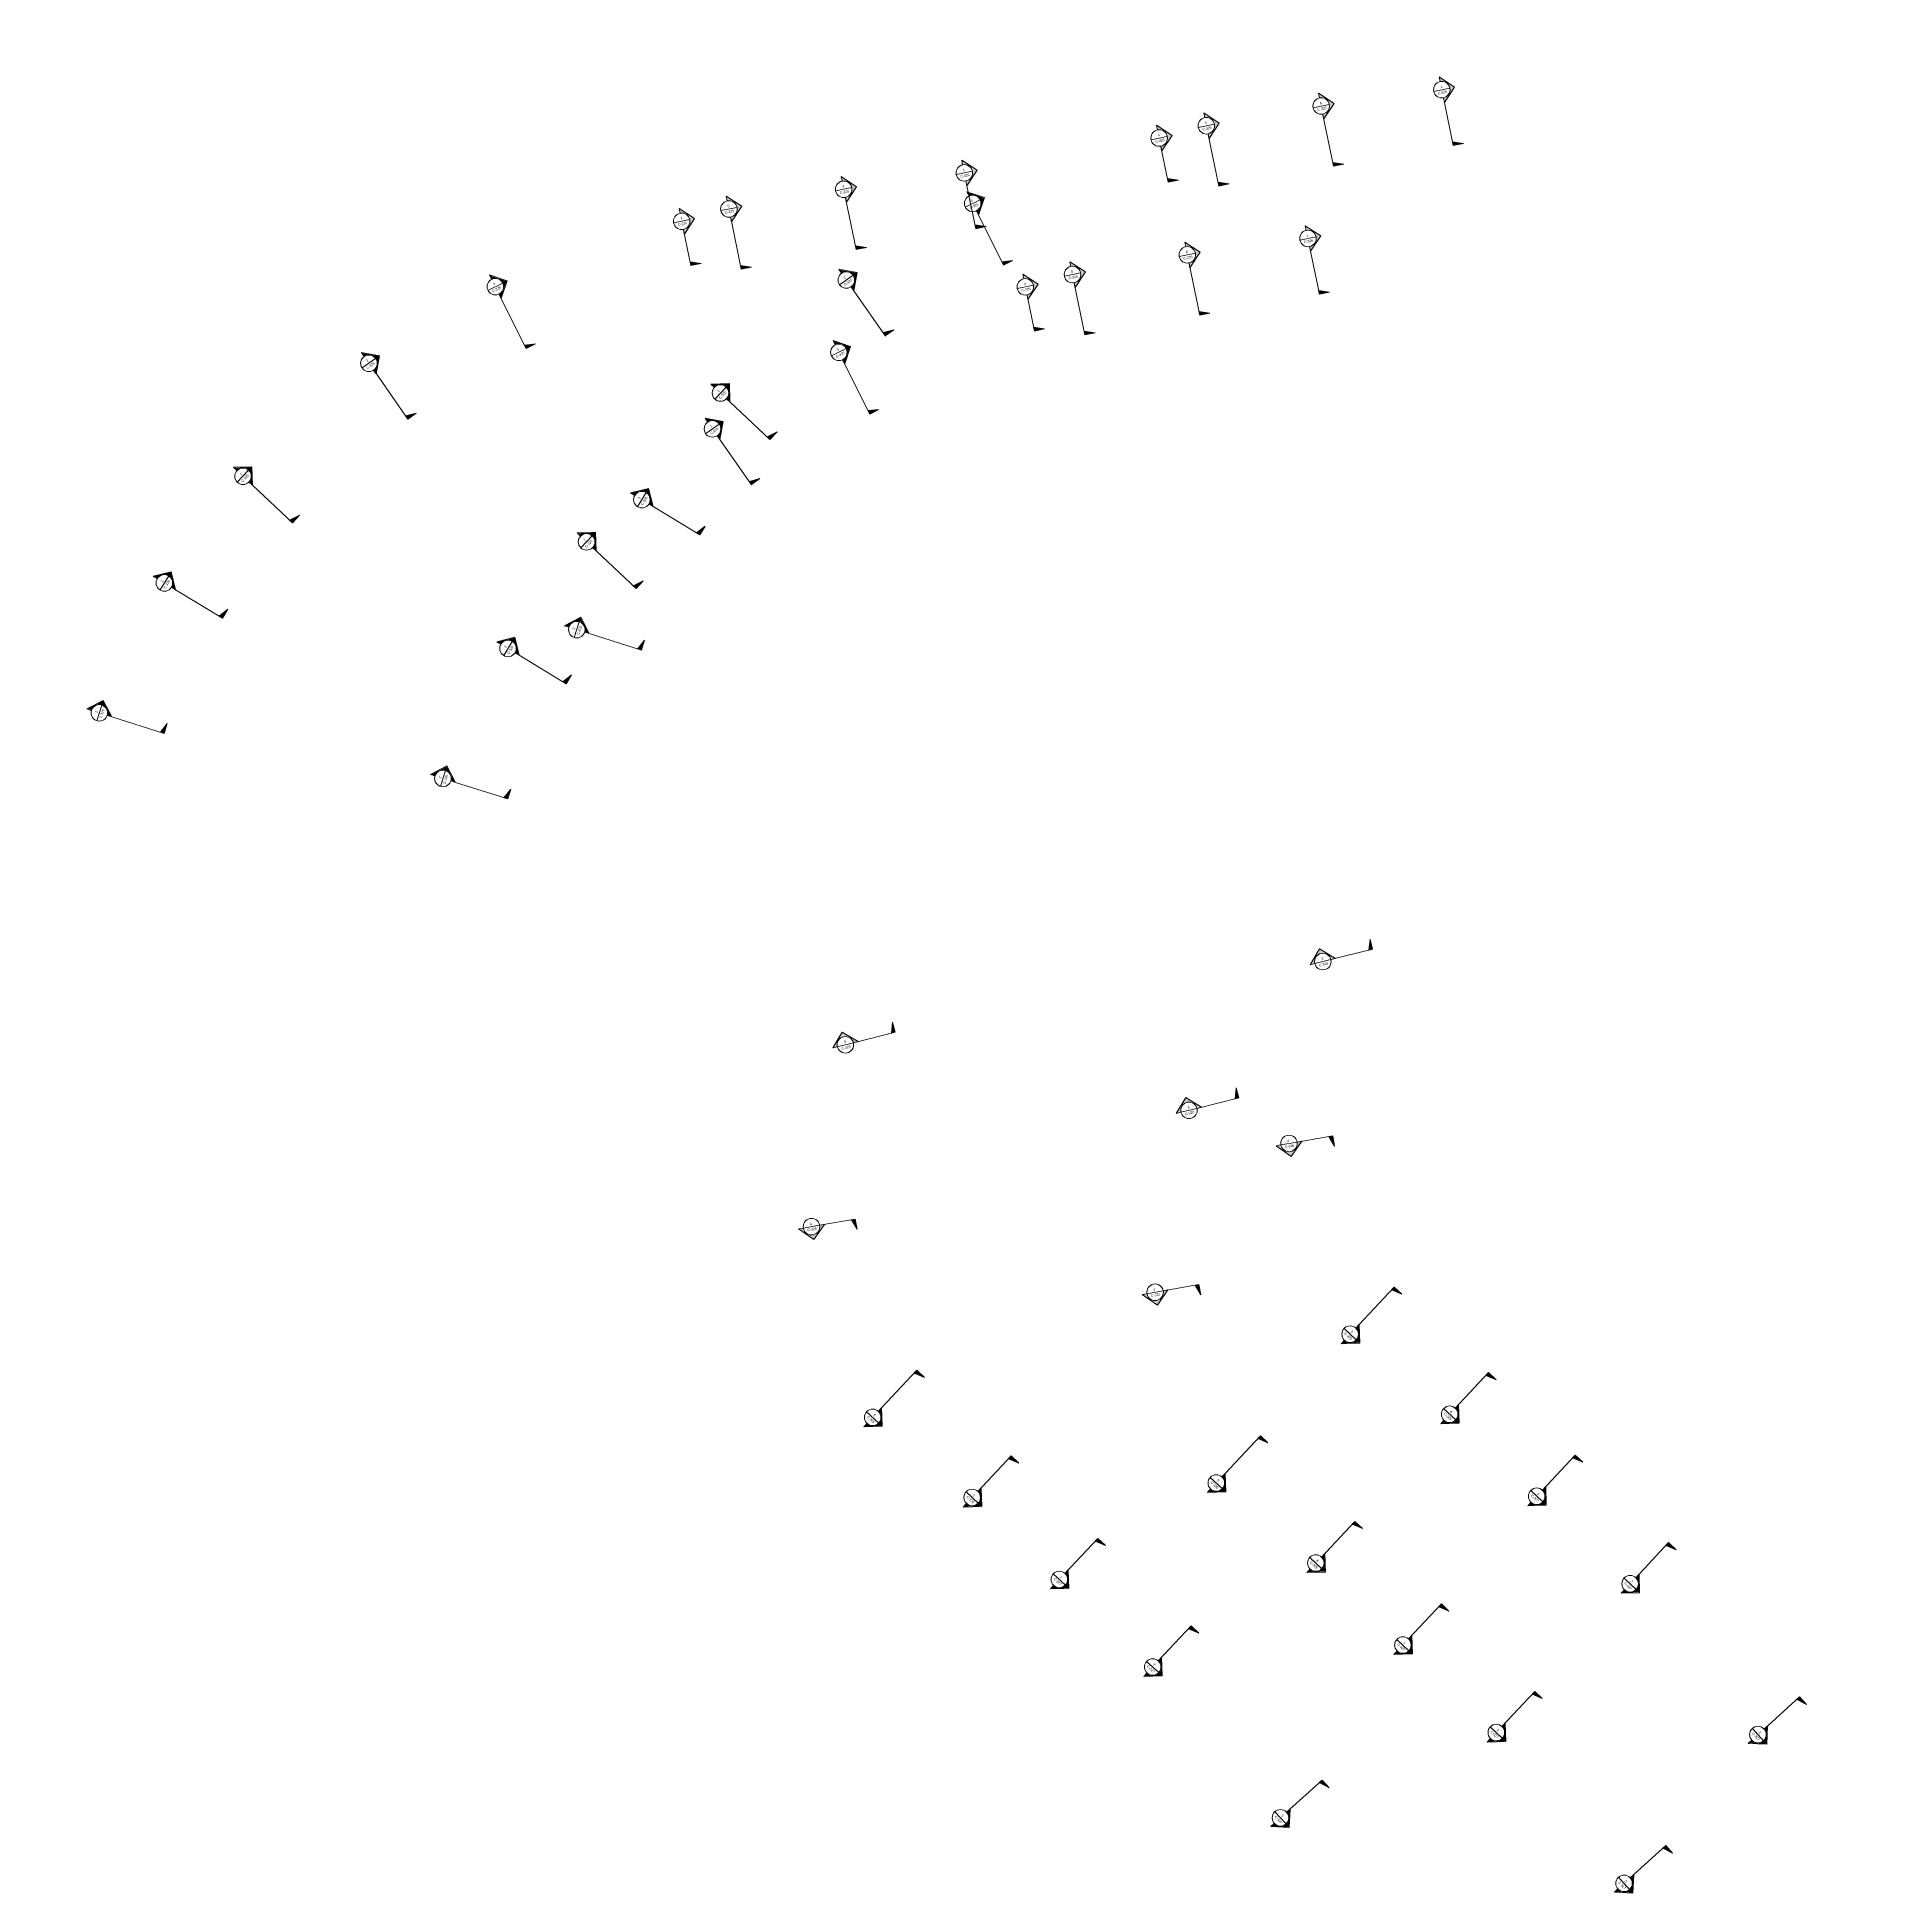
# Model space of a CAD drawing. Header units: metres. Extents: x -703672 to 3951284, y -4124475 to 4104628.
# Drawn here: x -703672 to -698357, y -4073152 to -4067801 of the extents above; entities that cross this region are included whole.
import ezdxf
from ezdxf.enums import TextEntityAlignment as Align

# ---------------------------------------------------------------- set-up
doc = ezdxf.new("R2010")
doc.units = ezdxf.units.M
doc.header["$MEASUREMENT"] = 0
doc.layers.add('C-ANNO-Section', color=7, linetype='Continuous', lineweight=0)
doc.layers.add('C-STRM-TEMP-PIPE', color=3, linetype='STRAF', lineweight=40)
doc.layers.add('침사지', color=1, linetype='Continuous')
doc.styles.add('Style-ENGINEERING', font='ENGINEERING.shx')
doc.styles.add('Style-WORKING', font='WORKING.shx')
doc.linetypes.add('STRAF', pattern='A,0.10417,-0.009027,["S",Style-WORKING,S=0.007812,R=0,X=-0.002614,Y=-0.003906],-0.012933,["D",Style-WORKING,S=0.007812,R=0,X=-0.002614,Y=-0.003906],-0.009026', length=0.135156)

# ---------------------------------------------------------------- blocks, each defined once
blk = doc.blocks.new('1')
at = {"layer": 'C-ANNO-Section'}
for points in [[(-1783.7, 1188), (-1796.4, 1166.7), (-1797.6, 1171.6), (-1797.6, 1171.6, 0.956069), (-1803.8, 1195.8), (-1803.8, 1195.8), (-1805, 1200.7)], [(-1956.2, 1156.3), (-1968.8, 1135), (-1970.1, 1139.9), (-1970.1, 1139.9, 0.956069), (-1976.2, 1164.1), (-1976.2, 1164.1), (-1977.5, 1169)], [(-2120.1, 1120.3), (-2132.7, 1099), (-2134, 1103.9), (-2134, 1103.9, 0.956069), (-2140.1, 1128), (-2140.1, 1128), (-2141.4, 1132.9)], [(-2187.2, 1099.4), (-2199.8, 1078.1), (-2201.1, 1083), (-2201.1, 1083, 0.956069), (-2207.2, 1107.2), (-2207.2, 1107.1), (-2208.5, 1112)], [(-2452.8, 997), (-2459.6, 973.2), (-2462, 977.6), (-2462, 977.6, 0.956069), (-2474.1, 999.4), (-2474.1, 999.4), (-2476.6, 1003.8)], [(-2631, 880.5), (-2634.2, 856), (-2637.3, 860), (-2637.3, 860, 0.956069), (-2652.5, 879.7), (-2652.5, 879.7), (-2655.6, 883.7)], [(-2807.2, 712.2), (-2805.2, 687.5), (-2809.1, 690.8), (-2809.1, 690.8, 0.956069), (-2828, 707), (-2828, 707), (-2831.8, 710.2)], [(-2916.2, 555.6), (-2909.2, 531.8), (-2913.6, 534.3), (-2913.6, 534.3, 0.956069), (-2935.5, 546.2), (-2935.5, 546.2), (-2939.9, 548.6)], [(-3005.1, 365.7), (-2992.7, 344.3), (-2997.6, 345.6), (-2997.6, 345.6, 0.956069), (-3021.6, 352), (-3021.6, 352), (-3026.5, 353.3)], [(-1918.8, -61.6), (-1897, -73.3), (-1901.9, -74.8), (-1901.9, -74.8, 0.956069), (-1925.7, -81.9), (-1925.7, -81.9), (-1930.6, -83.4)], [(-1946.2, -360.6), (-1932.9, -339.7), (-1937.8, -340.8), (-1937.8, -340.8, -0.956069), (-1962.1, -346.2), (-1962.1, -346.2), (-1967.1, -347.3)], [(-1835.4, -624.9), (-1837.4, -600.2), (-1840.7, -604.1), (-1840.7, -604.1, -0.956069), (-1856.8, -623), (-1856.8, -623), (-1860.1, -626.9)], [(-1686.8, -733.5), (-1688.8, -708.8), (-1692.1, -712.6), (-1692.1, -712.6, -0.956069), (-1708.2, -731.6), (-1708.2, -731.6), (-1711.5, -735.4)], [(-1555.9, -845.5), (-1557.9, -820.8), (-1561.2, -824.6), (-1561.2, -824.6, -0.956069), (-1577.3, -843.6), (-1577.3, -843.6), (-1580.6, -847.4)], [(-1415.7, -965.1), (-1417.7, -940.4), (-1420.9, -944.3), (-1420.9, -944.3, -0.956069), (-1437.1, -963.2), (-1437.1, -963.2), (-1440.4, -967.1)], [(-1222.6, -1174.6), (-1222.5, -1149.8), (-1226.1, -1153.4), (-1226.1, -1153.4, -0.956069), (-1243.8, -1171), (-1243.8, -1171), (-1247.3, -1174.5)]]:
    blk.add_hatch(color=256, dxfattribs=at).paths.add_polyline_path(points)
at = {"layer": 'C-ANNO-Section', "extrusion": (0, 0, -1)}
for p, q in [((-1812.8, 1180.6), (-1789.7, 1186.5)), ((-1805.9, 1201.8), (-1783, 1188.2)), ((-1804.2, 1195.1), (-1805.9, 1201.8)), ((-1783, 1188.2), (-1796.6, 1165.3)), ((-1985.2, 1148.9), (-1962.2, 1154.8)), ((-1978.3, 1170.1), (-1955.4, 1156.5)), ((-1976.6, 1163.4), (-1978.3, 1170.1)), ((-1955.4, 1156.5), (-1969, 1133.6)), ((-1796.6, 1165.3), (-1798.3, 1172)), ((-2142.3, 1134.1), (-2119.3, 1120.5)), ((-2140.5, 1127.3), (-2142.3, 1134.1)), ((-1969, 1133.6), (-1970.7, 1140.3)), ((-2216.2, 1092), (-2193.1, 1097.9)), ((-2209.3, 1113.2), (-2186.4, 1099.6)), ((-2207.6, 1106.5), (-2209.3, 1113.2)), ((-2186.4, 1099.6), (-2200, 1076.7)), ((-2149.1, 1112.9), (-2126.1, 1118.7)), ((-2132.9, 1097.5), (-2134.7, 1104.3)), ((-2119.3, 1120.5), (-2132.9, 1097.5)), ((-2200, 1076.7), (-2201.7, 1083.4)), ((-2479, 982.4), (-2458.2, 994)), ((-2477.7, 1004.7), (-2452.1, 997.4)), ((-2474.4, 998.6), (-2477.7, 1004.7)), ((-2452.1, 997.4), (-2459.4, 971.8)), ((-2459.4, 971.8), (-2462.8, 977.8)), ((-2656.8, 884.5), (-2630.4, 881)), ((-2652.6, 879), (-2656.8, 884.5)), ((-2654.8, 862.3), (-2635.9, 876.8)), ((-2633.9, 854.6), (-2638.1, 860.1)), ((-2630.4, 881), (-2633.9, 854.6)), ((-2833.2, 710.7), (-2806.6, 712.8)), ((-2828, 706.2), (-2833.2, 710.7)), ((-2826.7, 689.4), (-2811.2, 707.5)), ((-2806.6, 712.8), (-2804.6, 686.2)), ((-2804.6, 686.2), (-2809.9, 690.7)), ((-2941.4, 548.7), (-2915.8, 556.3)), ((-2935.3, 545.4), (-2941.4, 548.7)), ((-2930.5, 529.3), (-2919.1, 550.2)), ((-2915.8, 556.3), (-2908.2, 530.7)), ((-2908.2, 530.7), (-2914.3, 534)), ((-3028, 353.1), (-3004.9, 366.5)), ((-3021.3, 351.3), (-3028, 353.1)), ((-3012.8, 336.7), (-3006.7, 359.8)), ((-3004.9, 366.5), (-2991.5, 343.4)), ((-2991.5, 343.4), (-2998.2, 345.2))]:
    blk.add_line(p, q, dxfattribs=at)
at = {"layer": 'C-ANNO-Section'}
for p, q in [((-1796.6, 1165.3), (-1781, 1104.1)), ((-1970.5, 1139.3), (-1951.8, 1066)), ((-2134.4, 1103.3), (-2115.7, 1029.9)), ((-2201.5, 1082.4), (-2188.6, 1032)), ((-2462.8, 977.8), (-2420.1, 901.4)), ((-2633.8, 854.6), (-2585.3, 791.5)), ((-2804.6, 686.2), (-2744.6, 634.8)), ((-2908.2, 530.7), (-2838.8, 492.9)), ((-2991.5, 343.4), (-2915.1, 323.2)), ((-1931.7, -84.3), (-1919.1, -60.8)), ((-1925.1, -82.3), (-1902.2, -75.5)), ((-1919.1, -60.8), (-1895.6, -73.5)), ((-1902.3, -75.5), (-1842.8, -57.6)), ((-1895.6, -73.5), (-1902.2, -75.5)), ((-1925.1, -82.3), (-1931.7, -84.3)), ((-1961.7, -345.5), (-1968.5, -347.1)), ((-1968.5, -347.1), (-1946, -361.3)), ((-1961.7, -345.5), (-1938.5, -340.3)), ((-1946, -361.3), (-1931.7, -338.8)), ((-1938.5, -340.3), (-1887.6, -329)), ((-1931.7, -338.8), (-1938.5, -340.3)), ((-1938.5, -340.3), (-1938.5, -340.3)), ((-1837, -598.8), (-1788.9, -542.4)), ((-1858.3, -605.5), (-1840.1, -620.9)), ((-1837, -598.8), (-1841.5, -604.1)), ((-1841.5, -604.1), (-1841.5, -604.1)), ((-1834.8, -625.4), (-1837, -598.8)), ((-1856.9, -622.2), (-1861.4, -627.5)), ((-1861.4, -627.5), (-1834.8, -625.4)), ((-1692.8, -712.7), (-1647.3, -659.2)), ((-1709.6, -714), (-1691.5, -729.5)), ((-1688.3, -707.4), (-1692.8, -712.7)), ((-1692.8, -712.7), (-1692.8, -712.7)), ((-1686.2, -734), (-1688.3, -707.4)), ((-1708.3, -730.8), (-1712.8, -736.1)), ((-1712.8, -736.1), (-1686.2, -734)), ((-1561.9, -824.7), (-1517.1, -772.1)), ((-1578.7, -826), (-1560.6, -841.5)), ((-1557.4, -819.4), (-1561.9, -824.7)), ((-1561.9, -824.7), (-1561.9, -824.7)), ((-1555.3, -846), (-1557.4, -819.4)), ((-1577.4, -842.8), (-1581.9, -848.1)), ((-1581.9, -848.1), (-1555.3, -846)), ((-1421.7, -944.4), (-1376.9, -891.7)), ((-1437.2, -962.5), (-1441.7, -967.8)), ((-1438.5, -945.7), (-1420.4, -961.1)), ((-1417.2, -939.1), (-1421.7, -944.3)), ((-1421.7, -944.3), (-1421.7, -944.3)), ((-1415.1, -965.6), (-1417.2, -939.1)), ((-1441.7, -967.8), (-1415.1, -965.6)), ((-1226.9, -1153.4), (-1177.9, -1104.6)), ((-1222, -1148.5), (-1226.9, -1153.4)), ((-1222, -1175.1), (-1222, -1148.5)), ((-1243.8, -1170.2), (-1248.7, -1175.1)), ((-1248.7, -1175.1), (-1222, -1175.1)), ((-1243.7, -1153.4), (-1226.9, -1170.2))]:
    blk.add_line(p, q, dxfattribs=at)
at = {"layer": 'C-ANNO-Section', "flags": 128}
for points in [[(-1798.3, 1172), (-1798.3, 1172)], [(-1970.7, 1140.3), (-1970.7, 1140.3)], [(-2134.7, 1104.3), (-2134.7, 1104.3)], [(-2201.7, 1083.4), (-2201.7, 1083.4)], [(-2462.8, 977.8), (-2462.8, 977.8)], [(-2638.1, 860.1), (-2638.1, 860.1)], [(-2809.9, 690.7), (-2809.9, 690.7)], [(-2914.3, 534), (-2914.3, 534)], [(-2998.2, 345.2), (-2998.2, 345.2)], [(-1902.2, -75.5), (-1902.2, -75.5)]]:
    blk.add_lwpolyline(points, dxfattribs=at)
for points in [[(-1782.3, 1109.4), (-1766.4, 1107.8), (-1781, 1104.1), (-1782.3, 1109.4)], [(-1953.1, 1071.3), (-1937.2, 1069.7), (-1951.8, 1066), (-1953.1, 1071.3)], [(-2190, 1037.3), (-2174.1, 1035.7), (-2188.6, 1032), (-2190, 1037.3)], [(-2117, 1035.3), (-2101.1, 1033.6), (-2115.7, 1029.9), (-2117, 1035.3)], [(-2422.8, 906.2), (-2407, 908.7), (-2420.1, 901.4), (-2422.8, 906.2)], [(-2589, 796.3), (-2573.7, 801.1), (-2585.6, 791.9), (-2589, 796.3)], [(-2748.8, 638.4), (-2734.8, 646.2), (-2744.6, 634.8), (-2748.8, 638.4)], [(-2843.7, 495.6), (-2831.7, 506.1), (-2838.8, 492.9), (-2843.7, 495.6)], [(-2920.5, 324.6), (-2911.3, 337.7), (-2915.1, 323.2), (-2920.5, 324.6)], [(-1848.1, -59.2), (-1847.1, -43.3), (-1842.8, -57.6), (-1848.1, -59.2)]]:
    blk.add_lwpolyline(points, close=True, dxfattribs=at)
at = {"layer": 'C-ANNO-Section', "extrusion": (0, 0, -1), "flags": 128}
for points in [[(1893, -330.2), (1884.3, -343.6), (1887.6, -329), (1893, -330.2)], [(1792.5, -546.6), (1777.5, -552.1), (1788.9, -542.4), (1792.5, -546.6)], [(1650.9, -663.5), (1635.9, -669), (1647.3, -659.2), (1650.9, -663.5)], [(1520.7, -776.3), (1505.7, -781.8), (1517.1, -772.1), (1520.7, -776.3)], [(1380.5, -895.9), (1365.5, -901.5), (1376.9, -891.7), (1380.5, -895.9)], [(1181.9, -1108.5), (1167.4, -1115.2), (1177.9, -1104.6), (1181.9, -1108.5)]]:
    blk.add_lwpolyline(points, close=True, dxfattribs=at)
at = {"layer": 'C-ANNO-Section'}
for centre in [(-1801.2, 1183.6), (-1973.7, 1151.9), (-2137.6, 1115.8), (-2204.7, 1094.9), (-2468.6, 988.2), (-2645.3, 869.5), (-2818.9, 698.4), (-2924.8, 539.7), (-3009.7, 348.3), (-1913.6, -78.9), (-1950.1, -342.9), (-1849.2, -613.2), (-1700.6, -721.7), (-1569.7, -833.8), (-1429.4, -953.4), (-1235.3, -1161.8)]:
    blk.add_circle(centre, 11.9, dxfattribs=at)
for points in [[(-1766.4, 1107.8), (-1782.3, 1109.4), (-1781, 1104.1)], [(-1937.2, 1069.7), (-1953.1, 1071.3), (-1951.8, 1066)], [(-2174.1, 1035.7), (-2190, 1037.3), (-2188.6, 1032)], [(-2101.1, 1033.6), (-2117, 1035.3), (-2115.7, 1029.9)], [(-2407, 908.7), (-2422.8, 906.2), (-2420.1, 901.4)], [(-2573.7, 801.1), (-2589, 796.3), (-2585.6, 791.9)], [(-2734.8, 646.2), (-2748.8, 638.4), (-2744.6, 634.8)], [(-2831.7, 506.1), (-2843.7, 495.6), (-2838.8, 492.9)], [(-2911.3, 337.7), (-2920.5, 324.6), (-2915.1, 323.2)], [(-1847.1, -43.3), (-1848.1, -59.2), (-1842.8, -57.6)]]:
    blk.add_solid(points, dxfattribs=at)
at = {"layer": 'C-ANNO-Section', "extrusion": (0, 0, -1)}
for points in [[(1884.3, -343.6), (1893, -330.2), (1887.6, -329)], [(1777.5, -552.1), (1792.5, -546.6), (1788.9, -542.4)], [(1635.9, -669), (1650.9, -663.5), (1647.3, -659.2)], [(1505.7, -781.8), (1520.7, -776.3), (1517.1, -772.1)], [(1365.5, -901.5), (1380.5, -895.9), (1376.9, -891.7)], [(1167.4, -1115.2), (1181.9, -1108.5), (1177.9, -1104.6)]]:
    blk.add_solid(points, dxfattribs=at)
at = {"layer": 'C-ANNO-Section', "style": 'Style-ENGINEERING'}
for s, rotation, p in [('C-326', 14.3087, (-1800.2, 1179.7)), ('1', 14.3087, (-1802.1, 1187.7)), ('C-325', 14.3087, (-1972.6, 1148)), ('6', 14.3087, (-1974.5, 1156)), ('4', 14.3087, (-2205.5, 1099.1)), ('C-325', 14.3087, (-2136.5, 1112)), ('5', 14.3087, (-2138.4, 1120)), ('C-325', 14.3087, (-2203.6, 1091.1)), ('3', 29.1523, (-2470.4, 992.1)), ('C-325', 29.1523, (-2466.6, 984.8)), ('2', 37.5828, (-2647.7, 873.1)), ('C-325', 37.5828, (-2642.9, 866.4)), ('1', 49.4328, (-2822, 701.4)), ('C-325', 49.4328, (-2815.8, 695.9)), ('2', 61.4409, (-2928.4, 542)), ('C-326', 61.4409, (-2921.3, 537.9)), ('2', 75.1592, (-3013.8, 349.6)), ('C-326', 75.1592, (-3005.9, 347.3)), ('C-326', 16.6992, (-1912.4, -82.7)), ('3', 16.6992, (-1914.6, -74.7)), ('C-326', 12.6207, (-1949.1, -346.7)), ('4', 12.6207, (-1951.4, -339.1)), ('C-326', 319.5835, (-1851.6, -616.2)), ('5', 319.5835, (-1846.9, -609.8)), ('C-326', 319.5835, (-1703, -724.8)), ('6', 319.5835, (-1698.3, -718.4)), ('1', 319.5835, (-1567.4, -830.4)), ('C-327', 319.5835, (-1572.1, -836.8)), ('C-327', 319.5835, (-1431.8, -956.4)), ('2', 319.5835, (-1427.2, -950)), ('C-327', 314.8997, (-1238, -1164.6)), ('3', 314.8997, (-1232.8, -1158.6))]:
    blk.add_text(s, height=3.57, rotation=rotation, dxfattribs=at).set_placement(p, align=Align.MIDDLE_CENTER)

msp = doc.modelspace()

# ---------------------------------------------------------------- block references
at = {"layer": 'C-STRM-TEMP-PIPE', "xscale": 2, "yscale": 2, "zscale": 2, "rotation": 357.3159118565741}
for p in [(-696137.41446, -4070485.29533, -65.1), (-696523.12738, -4070913.95964, -65.1)]:
    msp.add_blockref('1', p, dxfattribs=at)
at = {"layer": '침사지', "xscale": 2, "yscale": 2, "zscale": 2, "rotation": 357.3159118565741}
msp.add_blockref('1', (-697513.16332, -4070725.06367, -65.1), dxfattribs=at)

doc.saveas('drawing.dxf')
